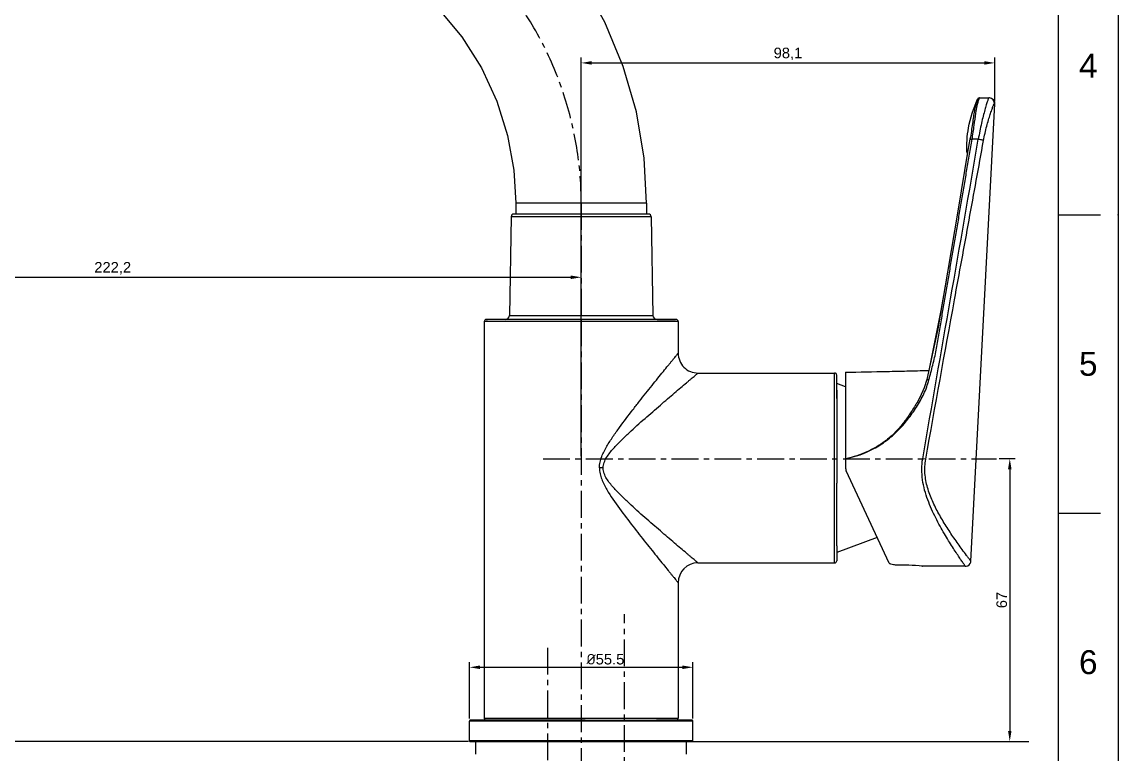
# Model space of a CAD drawing. Header units: millimetres. Extents: x 120 to 1856, y -818 to 764.
# Drawn here: x 279.6 to 539.5, y -586.8 to -413.2 of the extents above; entities that cross this region are included whole.
import ezdxf

# ---------------------------------------------------------------- set-up
doc = ezdxf.new("R2010")
doc.units = ezdxf.units.MM
doc.header["$LTSCALE"] = 0.1
doc.linetypes.add('CENTERX2', pattern=[101.6, 63.5, -12.7, 12.7, -12.7])
doc.layers.add('CENTER', color=1, linetype='CENTERX2')
doc.layers.add('DIM', color=3, linetype='Continuous')
doc.styles.get("Standard").update_dxf_attribs({"font": 'arial.ttf'})
doc.dimstyles.new('ISO-25', dxfattribs={"dimtxt": 2.5, "dimasz": 2.5, "dimexe": 1.25, "dimexo": 0.625, "dimtad": 1, "dimlfac": 1.33325, "dimtxsty": 'Standard', "dimcen": 2.5, "dimadec": 0, "dimazin": 0, "dimtfac": 1, "dimtmove": 0, "dimatfit": 3, "dimfxl": 0, "dimarcsym": 0})

# ---------------------------------------------------------------- blocks, each defined once
blk = doc.blocks.new('*D85')
at = {"layer": 'Defpoints', "color": 0}
for p in [(170.11, -307.42), (145.25, -583.77), (386.14, -583.77)]:
    blk.add_point(p, dxfattribs=at)
at = {"layer": 'DIM', "color": 0, "lineweight": -2}
for p, q in [((169.48, -307.42), (144, -307.42)), ((145.25, -309.92), (145.25, -581.27)), ((385.52, -583.77), (144, -583.77))]:
    blk.add_line(p, q, dxfattribs=at)
at = {"layer": 'DIM', "color": 0}
for points in [[(144.83, -309.92), (145.67, -309.92), (145.25, -307.42)], [(144.83, -581.27), (145.67, -581.27), (145.25, -583.77)]]:
    blk.add_solid(points, dxfattribs=at)
at = {"layer": 'DIM', "color": 0, "insert": (143.12, -445.59), "char_height": 2.5, "attachment_point": 5, "rotation": 90}
blk.add_mtext('276,3', dxfattribs=at)
blk = doc.blocks.new('*D87')
at = {"layer": 'Defpoints', "color": 0}
for p in [(510.3, -422.95), (510.3, -432.63), (412.22, -503.29)]:
    blk.add_point(p, dxfattribs=at)
at = {"layer": 'DIM', "color": 0, "lineweight": -2}
for p, q in [((412.22, -502.67), (412.22, -421.7)), ((414.72, -422.95), (507.8, -422.95)), ((510.3, -432), (510.3, -421.7))]:
    blk.add_line(p, q, dxfattribs=at)
at = {"layer": 'DIM', "color": 0}
for points in [[(414.72, -422.53), (414.72, -423.37), (412.22, -422.95)], [(507.8, -422.53), (507.8, -423.37), (510.3, -422.95)]]:
    blk.add_solid(points, dxfattribs=at)
at = {"layer": 'DIM', "color": 0, "insert": (461.26, -420.82), "char_height": 2.5, "attachment_point": 5}
blk.add_mtext('98,1', dxfattribs=at)
blk = doc.blocks.new('*D88')
at = {"layer": 'Defpoints', "color": 0}
for p in [(438.72, -566.2), (385.72, -578.97), (438.72, -578.97)]:
    blk.add_point(p, dxfattribs=at)
at = {"layer": 'DIM', "color": 0, "lineweight": -2}
for p, q in [((385.72, -578.34), (385.72, -564.95)), ((388.22, -566.2), (436.22, -566.2)), ((438.72, -578.34), (438.72, -564.95))]:
    blk.add_line(p, q, dxfattribs=at)
at = {"layer": 'DIM', "color": 0}
for points in [[(388.22, -565.78), (388.22, -566.61), (385.72, -566.2)], [(436.22, -565.78), (436.22, -566.61), (438.72, -566.2)]]:
    blk.add_solid(points, dxfattribs=at)
at = {"layer": 'DIM', "color": 0, "insert": (417.98, -564.3), "char_height": 2.5, "attachment_point": 5}
blk.add_mtext('{\\fISOCPEUR|b0|i0|c0|p34;%%C}55.5', dxfattribs=at)
blk = doc.blocks.new('*D80')
at = {"layer": 'Defpoints', "color": 0}
for p in [(510.72, -516.75), (438.52, -583.77), (513.85, -583.77)]:
    blk.add_point(p, dxfattribs=at)
at = {"layer": 'DIM', "color": 0, "lineweight": -2}
for p, q in [((511.34, -516.75), (515.1, -516.75)), ((513.85, -519.25), (513.85, -581.27)), ((439.14, -583.77), (515.1, -583.77))]:
    blk.add_line(p, q, dxfattribs=at)
at = {"layer": 'DIM', "color": 0}
for points in [[(513.44, -519.25), (514.27, -519.25), (513.85, -516.75)], [(513.44, -581.27), (514.27, -581.27), (513.85, -583.77)]]:
    blk.add_solid(points, dxfattribs=at)
at = {"layer": 'DIM', "color": 0, "insert": (511.95, -550.26), "char_height": 2.5, "attachment_point": 5, "rotation": 90}
blk.add_mtext('67', dxfattribs=at)
blk = doc.blocks.new('*D84')
at = {"layer": 'Defpoints', "color": 0}
for p in [(190.04, -364.44), (412.22, -473.76), (412.22, -516.75)]:
    blk.add_point(p, dxfattribs=at)
at = {"layer": 'DIM', "color": 0, "lineweight": -2}
for p, q in [((190.04, -365.06), (190.04, -475.01)), ((412.22, -516.13), (412.22, -472.51)), ((192.54, -473.76), (409.72, -473.76))]:
    blk.add_line(p, q, dxfattribs=at)
at = {"layer": 'DIM', "color": 0}
for points in [[(192.54, -473.34), (192.54, -474.18), (190.04, -473.76)], [(409.72, -473.34), (409.72, -474.18), (412.22, -473.76)]]:
    blk.add_solid(points, dxfattribs=at)
at = {"layer": 'DIM', "color": 0, "insert": (301.13, -471.63), "char_height": 2.5, "attachment_point": 5}
blk.add_mtext('222,2', dxfattribs=at)

msp = doc.modelspace()

# ---------------------------------------------------------------- linework, layer by layer
for p, q in [((525.3964, -741.7905), (525.3964, -176.134)), ((525.3964, -458.9622), (535.3964, -458.9622)), ((525.3964, -529.6693), (535.3964, -529.6693))]:
    msp.add_line(p, q)
at = {"color": 7, "linetype": 'Continuous'}
for p, q in [((506.2326, -431.5493), (506.2817, -431.4644)), ((506.29, -431.4532), (506.2817, -431.4644)), ((506.3117, -431.4266), (506.29, -431.4532)), ((506.3441, -431.3926), (506.3473, -431.3895)), ((506.3473, -431.3895), (506.4946, -431.2924)), ((506.4946, -431.2924), (506.6919, -431.2518)), ((506.6203, -431.4404), (506.692, -431.2518)), ((506.691, -431.2518), (508.8999, -431.2518)), ((508.9594, -431.2531), (508.9003, -431.2518)), ((509.055, -431.2574), (508.9594, -431.2531)), ((504.6144, -541.0211), (510.2955, -432.6278)), ((510.2952, -432.6241), (510.1973, -432.6308)), ((504.421, -441.0141), (503.8631, -444.1304)), ((506.3966, -441.0551), (504.9088, -441.0551)), ((503.7548, -444.7735), (503.6793, -445.2224)), ((427.7176, -456.1561), (396.7176, -456.1561)), ((396.7176, -456.1561), (396.7176, -458.7661)), ((427.7176, -456.1561), (427.7176, -458.7661)), ((395.6056, -459.4538), (395.1984, -482.7835)), ((428.8296, -459.4538), (395.6056, -459.4538)), ((428.1296, -458.7661), (396.3056, -458.7661)), ((428.8296, -459.4538), (429.2368, -482.7835)), ((395.1984, -482.7835), (429.2368, -482.7835)), ((389.2207, -484.2648), (389.2176, -578.2653)), ((425.095, -484.2666), (389.2207, -484.2648)), ((434.7205, -483.7661), (389.721, -483.7661)), ((389.724, -483.766), (389.974, -483.766)), ((394.1986, -483.7661), (389.8909, -483.766)), ((435.2207, -484.2658), (425.095, -484.2666)), ((430.2366, -483.7661), (434.5505, -483.7661)), ((435.2207, -484.2658), (435.2205, -491.7585)), ((439.9207, -496.4587), (472.3159, -496.4563)), ((472.3205, -518.9563), (472.3159, -496.4563)), ((474.8956, -496.2561), (474.8956, -518.8127)), ((472.8173, -498.9561), (472.816, -496.9563)), ((474.8956, -499.7244), (472.8161, -498.9561)), ((472.8183, -502.4561), (472.8173, -498.9561)), ((472.8178, -500.5246), (472.8207, -522.5865)), ((493.9278, -516.9013), (493.2089, -516.7539)), ((417.4339, -518.9604), (416.5497, -518.9601)), ((472.3193, -541.4563), (472.3205, -518.9563)), ((485.2801, -541.5257), (475.083, -519.6579)), ((472.8205, -537.3773), (472.8207, -522.5865)), ((482.4259, -535.4049), (472.8191, -538.9561)), ((472.8205, -537.3739), (472.8199, -540.2801)), ((472.8203, -538.9561), (472.8195, -540.879)), ((439.9181, -541.4587), (472.3193, -541.4563)), ((472.8195, -540.879), (472.8192, -540.9563)), ((489.8956, -542.0253), (488.2715, -542.0253)), ((493.0344, -542.2406), (493.1456, -542.2561)), ((503.3028, -542.2561), (493.1456, -542.2561)), ((435.2187, -546.1585), (435.2176, -578.2668)), ((385.7174, -583.5652), (385.7176, -578.9652)), ((412.2176, -578.9674), (385.7176, -578.9652)), ((389.7181, -578.7647), (385.9176, -578.7652)), ((385.9176, -578.7652), (389.7181, -578.766)), ((385.9745, -578.7653), (385.9178, -578.7652)), ((389.2176, -578.2653), (412.2176, -578.2672)), ((408.5049, -578.767), (389.7176, -578.7653)), ((389.7181, -578.766), (392.9966, -578.7663)), ((394.3176, -578.7664), (392.9399, -578.7663)), ((413.1592, -578.7672), (394.3176, -578.7664)), ((412.2176, -578.2672), (435.2176, -578.2668)), ((412.2176, -578.7674), (434.7171, -578.7675)), ((438.7176, -578.9669), (412.2176, -578.9674)), ((430.1176, -578.7673), (431.0687, -578.7673)), ((431.4293, -578.7676), (430.1176, -578.7676)), ((434.7176, -578.7668), (431.0538, -578.7673)), ((434.4406, -578.7675), (431.4293, -578.7676)), ((434.7171, -578.7675), (434.4406, -578.7675)), ((438.2926, -578.7668), (434.7171, -578.7662)), ((438.5174, -578.7669), (434.7171, -578.7675)), ((438.7174, -583.5669), (438.7176, -578.9669)), ((385.7174, -583.5652), (387.2475, -583.5657)), ((385.9174, -583.7652), (387.0174, -583.7656)), ((385.9847, -583.7653), (386.1424, -583.7654)), ((386.1424, -583.7654), (414.1342, -583.7674)), ((387.2173, -586.7652), (387.2174, -583.7656)), ((387.2475, -583.5657), (412.2174, -583.5674)), ((412.2174, -583.5674), (437.2174, -583.5673)), ((414.1342, -583.7674), (438.5172, -583.7669)), ((414.1342, -583.7674), (437.4174, -583.7673)), ((437.2173, -586.7669), (437.2174, -583.7673)), ((437.2174, -583.5673), (438.7174, -583.5669)), ((438.5172, -583.7669), (518.3516, -583.7669))]:
    msp.add_line(p, q, dxfattribs=at)
msp.add_lwpolyline([(119.5378, -161.9925), (539.5378, -161.9925), (539.5378, -755.9319), (119.5378, -755.9319)], close=True)
for points in [[(427.7176, -456.1561), (427.1556, -445.5241), (425.3133, -434.5867), (422.2053, -423.7662), (417.8353, -413.2609), (412.2215, -403.2758), (405.4731, -393.9907), (397.7096, -385.5702), (389.0688, -378.1735), (379.7404, -371.881), (369.912, -366.7572), (360.0013, -362.9525)], [(350.4217, -392.4353), (357.6951, -395.2633), (365.0222, -399.2117), (371.9678, -404.1557), (378.3242, -410.0388), (383.9043, -416.7575), (388.5744, -424.1393), (392.2112, -432.0037), (394.7731, -440.141), (396.2702, -448.3356), (396.7176, -456.1561)], [(506.3473, -431.3896), (506.3289, -431.4078), (506.3118, -431.4265)], [(506.5139, -431.2846), (506.4332, -431.3239), (506.3651, -431.3734), (506.3441, -431.3926)], [(506.6919, -431.2518), (506.6042, -431.2595), (506.5139, -431.2846)], [(506.2326, -431.5493), (506.2329, -431.549), (506.2336, -431.549), (506.2348, -431.5492)], [(503.8628, -444.1306), (501.624, -457.5913), (499.0638, -472.5432), (496.7849, -486.0114), (494.2042, -497.9904)], [(503.7187, -444.3107), (503.7421, -444.6347), (503.7552, -444.7779)], [(498.8146, -474.0161), (497.5114, -481.6676), (494.6394, -495.8423)], [(494.2043, -497.9904), (493.5551, -499.9954), (492.5041, -502.2891), (491.7798, -503.5695)], [(503.3144, -542.256), (503.5253, -542.239), (503.89, -542.1224), (504.2052, -541.9043), (504.443, -541.6038), (504.5829, -541.2473), (504.6142, -541.0241)]]:
    msp.add_lwpolyline(points, dxfattribs=at)
for centre, radius, start, end in [((506.6935, -431.7531), 0.502, 143.338832, 156.027666), ((506.6943, -431.7533), 0.5028, 134.145361, 143.374737), ((517.9857, -435.6709), 12.1272, 159.583424, 159.719279), ((508.9011, -432.5435), 1.2917, 85.76393, 87.400161), ((508.9005, -432.5511), 1.2993, 356.479757, 85.760007), ((508.9969, -432.5562), 1.3001, 357.00672, 87.438569), ((526.4771, -442.8255), 22.8068, 183.28774, 183.733936), ((526.2876, -442.8383), 22.6169, 183.732879, 184.893611), ((396.3055, -459.4661), 0.7, 89.993634, 178.999906), ((428.1297, -459.4661), 0.7, 1.000094, 90.000108), ((394.1985, -482.7661), 1, 270.005441, 359.000088), ((430.2367, -482.7661), 1, 180.999912, 269.994559), ((389.7214, -484.266), 0.5, 90.061266, 179.99783), ((434.72, -484.2661), 0.5, 0.009325, 89.938384), ((439.9205, -491.7587), 4.7, 179.998553, 270.003021), ((472.316, -496.9563), 0.5, 359.994957, 90.004256), ((476.8956, -518.8127), 2, 180, 205), ((439.9187, -546.1587), 4.7, 90.00569, 179.997661), ((472.3192, -540.9563), 0.5, 270.004256, 0.016218), ((489.8674, -565.4224), 23.3971, 81.945717, 89.930953), ((385.9176, -578.9652), 0.2, 89.998109, 179.998109), ((389.7176, -578.2653), 0.5, 179.998109, 270.010343), ((434.7176, -578.2668), 0.5, 269.985874, 359.998109), ((438.5176, -578.9669), 0.2, 359.998109, 89.998109), ((385.9174, -583.5652), 0.2, 179.998109, 269.998109), ((438.5174, -583.5669), 0.2, 269.998109, 359.998109)]:
    msp.add_arc(centre, radius, start, end, dxfattribs=at)
for points, knots in [([(504.9088, -441.0551), (505.1021, -439.9497), (505.4285, -437.8772), (505.8077, -434.6563), (506.2108, -432.5487), (506.6103, -431.4674)], [0, 0, 0, 0, 0.34543076, 0.64516914, 1, 1, 1, 1]), ([(508.9003, -431.2518), (508.8758, -431.2518), (508.822, -431.328), (508.7572, -431.4621), (508.6656, -431.7007), (508.5582, -432.0192), (508.4303, -432.4262), (508.2217, -433.1245), (507.9242, -434.1766), (507.536, -435.6261), (507.1238, -437.2909), (506.7236, -439.1215), (506.4962, -440.3978), (506.3966, -441.0551)], [0, 0, 0, 0, 0.00723474, 0.02286046, 0.04745663, 0.08092101, 0.12299557, 0.17327816, 0.29651668, 0.4461172, 0.61692131, 0.80347787, 1, 1, 1, 1]), ([(503.7078, -444.1335), (503.5968, -442.2015), (503.8974, -437.8566), (505.2504, -433.7113), (506.2326, -431.5493)], [0, 0, 0, 0, 0.44899928, 1, 1, 1, 1]), ([(506.2348, -431.5492), (506.2377, -431.5523), (506.2212, -431.5701), (506.2168, -431.6026), (506.1881, -431.6614), (506.1587, -431.7409), (506.1182, -431.8436), (506.0519, -432.023), (505.9558, -432.2994), (505.8339, -432.692), (505.7061, -433.1624), (505.579, -433.706), (505.409, -434.5618), (505.2213, -435.782), (505.0093, -437.3963), (504.7512, -439.166), (504.5381, -440.3877), (504.421, -441.0141)], [0, 0, 0, 0, 0.00132272, 0.00521247, 0.01164327, 0.02058784, 0.03198946, 0.04576083, 0.0800668, 0.12284152, 0.1734716, 0.23142905, 0.29622864, 0.44449105, 0.61479238, 0.80205242, 1, 1, 1, 1]), ([(507.6211, -441.3627), (507.7227, -440.7734), (507.9665, -439.6353), (508.3806, -438.0077), (508.8056, -436.5338), (509.2021, -435.2508), (509.5051, -434.3181), (509.7173, -433.6959), (509.8476, -433.3309), (509.9578, -433.0422), (510.0501, -432.8278), (510.1202, -432.7), (510.1727, -432.6354), (510.1973, -432.6308)], [0, 0, 0, 0, 0.19640142, 0.3820366, 0.55157773, 0.70018415, 0.82314263, 0.87363668, 0.91616769, 0.95028574, 0.97554723, 0.99179437, 1, 1, 1, 1]), ([(493.2089, -516.7539), (495.3949, -504.1353), (499.8038, -478.9047), (504.2273, -453.6765), (506.3966, -441.0551)], [0, 0, 0, 0, 0.50000019, 1, 1, 1, 1]), ([(493.9276, -516.9013), (496.1693, -504.2984), (499.589, -485.4078), (504.2092, -460.2384), (506.5004, -447.6561), (507.6211, -441.3627)], [0, 0, 0, 0, 0.5002275, 0.75019682, 1, 1, 1, 1]), ([(494.6867, -498.0635), (494.8407, -497.4798), (495.1424, -496.3107), (495.602, -494.5586), (496.0497, -492.8019), (496.5473, -490.4362), (497.0434, -487.4574), (497.6331, -483.8844), (498.2368, -480.3147), (498.844, -476.7455), (499.4528, -473.1765), (500.0613, -469.6074), (500.6697, -466.0383), (501.2777, -462.4694), (501.8883, -458.901), (502.4166, -455.9304), (502.8388, -453.5532), (503.2271, -451.17), (503.6817, -448.1877), (504.2685, -444.6166), (504.6902, -442.2414), (504.9077, -441.055)], [0, 0, 0, 0, 0.03125613, 0.06251798, 0.09380336, 0.12511342, 0.18766006, 0.25014883, 0.31263824, 0.37512934, 0.43762195, 0.50011471, 0.56260745, 0.62509897, 0.68758429, 0.75006589, 0.78133329, 0.81260646, 0.87509152, 0.93754295, 1, 1, 1, 1]), ([(504.4206, -441.0142), (504.4342, -441.005), (504.4895, -441.0056), (504.5899, -441.0079), (504.7377, -441.0266), (504.8484, -441.0443), (504.9077, -441.055)], [0, 0, 0, 0, 0.10021391, 0.31257644, 0.63239762, 1, 1, 1, 1]), ([(507.6208, -441.3626), (507.5639, -441.3327), (507.4092, -441.2792), (507.0033, -441.1673), (506.6518, -441.0984), (506.3966, -441.0551)], [0, 0, 0, 0, 0.15254502, 0.38591968, 1, 1, 1, 1]), ([(416.5497, -518.9601), (416.5571, -518.5013), (416.6416, -517.581), (417.0615, -516.2652), (417.6308, -515.0172), (418.5058, -513.4226), (419.7349, -511.528), (421.7966, -508.638), (423.9127, -505.8624), (426.0172, -503.1774), (427.5392, -501.2634), (429.0031, -499.4385), (430.3836, -497.7199), (431.6593, -496.14), (432.6421, -494.9257), (433.3503, -494.0528), (433.8102, -493.4878), (434.2147, -492.9924), (434.5559, -492.578), (434.834, -492.2392), (435.0112, -492.0259), (435.1264, -491.8702), (435.1628, -491.8299), (435.2205, -491.7385), (435.2205, -491.7585)], [0, 0, 0, 0, 0.04132443, 0.08257848, 0.1237286, 0.16474856, 0.24627534, 0.32693062, 0.48444675, 0.5605405, 0.63416675, 0.70467697, 0.77123633, 0.83269146, 0.88755302, 0.91193129, 0.93391076, 0.95319093, 0.96945484, 0.9824625, 0.99211037, 0.99563397, 0.99819376, 1, 1, 1, 1]), ([(417.4339, -518.9604), (417.4338, -518.515), (417.6137, -517.6208), (418.2304, -516.4277), (419.0059, -515.3405), (420.1461, -513.9889), (421.6745, -512.4146), (424.1709, -510.0397), (427.2837, -507.2568), (430.3507, -504.5943), (432.687, -502.5903), (434.3039, -501.211), (435.7926, -499.9464), (436.9373, -498.9768), (437.7601, -498.2813), (438.2931, -497.8311), (438.7606, -497.4366), (439.1555, -497.1033), (439.4714, -496.8378), (439.6815, -496.6591), (439.8068, -496.5558), (439.8645, -496.5035), (439.9024, -496.4782), (439.9157, -496.46), (439.9208, -496.4587)], [0, 0, 0, 0, 0.04148747, 0.08299061, 0.12439811, 0.16565799, 0.24760647, 0.32861465, 0.48659285, 0.63647026, 0.70693059, 0.77329901, 0.83443762, 0.88887884, 0.9130289, 0.93478729, 0.95387564, 0.97000965, 0.98291123, 0.99233193, 0.99567167, 0.99807152, 0.99951663, 1, 1, 1, 1]), ([(474.8956, -496.2561), (478.1826, -496.1987), (483.0352, -496.1312), (488.7236, -495.9798), (492.027, -495.8974), (493.7659, -495.8711), (494.6673, -495.8524)], [0, 0, 0, 0, 0.49871546, 0.73618468, 0.86322524, 1, 1, 1, 1]), ([(474.8956, -516.7539), (477.2302, -516.3092), (480.6597, -515.0874), (484.6737, -512.5129), (487.3755, -510.1597), (489.7258, -507.4653), (491.7927, -504.5553), (493.5621, -501.4532), (494.3855, -499.2103), (494.6878, -498.0636)], [0, 0, 0, 0, 0.2499637, 0.37518548, 0.50031392, 0.62537248, 0.75037446, 0.87526626, 1, 1, 1, 1]), ([(494.2042, -497.9903), (494.2075, -497.9779), (494.272, -497.9834), (494.3555, -497.9889), (494.5131, -498.0207), (494.6257, -498.0476), (494.6878, -498.0637)], [0, 0, 0, 0, 0.07804655, 0.27994676, 0.60967212, 1, 1, 1, 1]), ([(491.76, -503.6043), (491.2892, -504.3846), (490.3154, -505.9318), (488.7579, -508.1994), (486.9622, -510.3051), (484.9104, -512.174), (482.6405, -513.7774), (479.3802, -515.5326), (476.7093, -516.3988), (474.8956, -516.7539)], [0, 0, 0, 0, 0.12368894, 0.24806323, 0.37303943, 0.4983247, 0.62372379, 0.74919196, 1, 1, 1, 1]), ([(503.3143, -542.2561), (503.3177, -542.2557), (503.2975, -542.2377), (503.2927, -542.218), (503.2568, -542.1712), (503.2192, -542.1125), (503.1651, -542.0346), (503.0717, -541.8984), (502.9256, -541.6868), (502.7196, -541.3847), (502.4729, -541.0199), (502.1875, -540.5954), (501.735, -539.9188), (501.092, -538.9449), (500.2456, -537.6324), (499.314, -536.1446), (498.3232, -534.4982), (497.3009, -532.7061), (496.2774, -530.778), (495.2901, -528.7181), (494.0729, -525.7636), (492.9424, -521.786), (492.9344, -518.4055), (493.2089, -516.7539)], [0, 0, 0, 0, 0.00036672, 0.00147536, 0.00332696, 0.00592255, 0.00926289, 0.01334101, 0.02365107, 0.03673221, 0.05246865, 0.07074882, 0.09145016, 0.13953697, 0.19558257, 0.25849895, 0.32730162, 0.40111624, 0.47916038, 0.56076218, 0.6453367, 0.82090719, 1, 1, 1, 1]), ([(504.6144, -541.0211), (504.4366, -540.802), (504.0979, -540.3504), (503.4177, -539.45), (502.248, -537.8585), (500.6154, -535.5571), (498.7396, -532.7377), (496.997, -529.8327), (495.4636, -526.8104), (494.2612, -523.6354), (493.6185, -520.2916), (493.7238, -518.0097), (493.9276, -516.9013)], [0, 0, 0, 0, 0.03125907, 0.06251978, 0.12504043, 0.25008034, 0.37512159, 0.50016316, 0.62519259, 0.7501997, 0.87513997, 1, 1, 1, 1]), ([(416.5497, -518.9601), (416.5433, -519.1895), (416.5755, -519.6488), (416.7122, -520.556), (417.198, -522.0886), (418.6772, -524.9071), (421.2513, -528.5592), (424.4052, -532.7082), (427.0077, -535.9985), (429.0018, -538.4808), (430.3828, -540.1984), (431.6562, -541.7794), (432.6399, -542.9923), (433.3483, -543.8642), (433.8084, -544.4295), (434.2125, -544.9251), (434.5544, -545.3433), (434.7982, -545.6402), (434.957, -545.8342), (435.0486, -545.9452), (435.1183, -546.0331), (435.1733, -546.0956), (435.1977, -546.1364), (435.2187, -546.1525), (435.2187, -546.1585)], [0, 0, 0, 0, 0.02066559, 0.04132563, 0.08255792, 0.16468349, 0.326873, 0.48444218, 0.63419628, 0.70469714, 0.77125091, 0.83271246, 0.88754708, 0.91191784, 0.93389896, 0.95320018, 0.96951563, 0.982563, 0.98778792, 0.99210909, 0.99550297, 0.99795677, 0.99945927, 1, 1, 1, 1]), ([(439.9182, -541.4587), (439.913, -541.4583), (439.9, -541.4378), (439.8617, -541.4148), (439.8042, -541.3612), (439.7213, -541.2938), (439.6168, -541.2049), (439.4333, -541.0508), (439.1527, -540.8141), (438.7577, -540.4812), (438.2902, -540.0868), (437.7571, -539.6367), (436.9344, -538.9414), (435.7897, -537.9722), (434.3011, -536.7078), (432.6842, -535.3289), (430.9691, -533.8578), (429.1796, -532.3112), (426.6916, -530.1362), (424.1686, -527.8808), (421.6724, -525.5063), (420.1442, -523.932), (419.0041, -522.5805), (418.2289, -521.4933), (417.6128, -520.3), (417.4335, -519.4057), (417.4339, -518.9604)], [0, 0, 0, 0, 0.00048498, 0.00193138, 0.0043325, 0.00767344, 0.01193597, 0.01709597, 0.02999843, 0.04613257, 0.06522059, 0.08697814, 0.11112715, 0.165566, 0.22670198, 0.29306823, 0.36352663, 0.43719866, 0.51340256, 0.67138084, 0.75238972, 0.83433921, 0.87559974, 0.91700796, 0.95851181, 1, 1, 1, 1]), ([(488.2715, -542.0253), (487.921, -542.0253), (487.2599, -542.0103), (486.3706, -541.9368), (485.7507, -541.8232), (485.411, -541.6747), (485.3041, -541.5772), (485.2801, -541.5257)], [0, 0, 0, 0, 0.33999988, 0.6405627, 0.86700809, 0.94492977, 1, 1, 1, 1])]:
    msp.add_open_spline(points, degree=3, knots=knots, dxfattribs=at)
msp.add_point((539.5378, -458.9622))
at = {"layer": 'CENTER'}
for p, q in [((412.2176, -456.1561), (412.2207, -483.7661)), ((412.2207, -483.7661), (412.2207, -711.2953)), ((403.1917, -516.7539), (510.7156, -516.7539)), ((422.4861, -708.1765), (422.4861, -553.5956)), ((404.2408, -561.5767), (404.2408, -682.4855))]:
    msp.add_line(p, q, dxfattribs=at)
msp.add_open_spline([(412.2176, -456.1561), (412.2418, -452.0289), (411.5908, -443.5982), (408.6633, -431.0826), (403.7157, -418.8537), (396.7435, -407.459), (388.063, -397.3054), (377.9624, -388.8199), (366.9633, -382.1681), (359.1451, -378.9451), (355.2115, -377.6939)], degree=3, knots=[0, 0, 0, 0, 0.11955036, 0.2437426, 0.37097594, 0.49999357, 0.62900944, 0.75623964, 0.88043357, 1, 1, 1, 1], dxfattribs=at)

# ---------------------------------------------------------------- texts
at = {"char_height": 5.6566, "attachment_point": 5}
for s, insert in [('4', (532.4671, -423.6087)), ('5', (532.4671, -494.3158)), ('6', (532.4671, -565.0228))]:
    msp.add_mtext_dynamic_manual_height_columns(s, width=50, gutter_width=12.5, heights=[0], dxfattribs=dict(at, insert=insert))

# ---------------------------------------------------------------- dimensions: what is measured, and where the dimension line sits
at = {"layer": 'DIM'}
for base, p1, p2, picture, middle in [((145.2516, -583.7654), (170.1087, -307.4246), (386.1424, -583.7654), '*D85', (143.1242, -445.595)), ((513.8536, -583.7669), (510.7156, -516.7539), (438.5175, -583.7669), '*D80', (511.9522, -550.2604))]:
    dim = msp.add_linear_dim(base=base, p1=p1, p2=p2, angle=90, dimstyle='ISO-25', override={"dimdec": 1, "dimlfac": 1, "dimtdec": 1, "dimfxl": 1.25}, dxfattribs=at)
    dim.commit()
    dim.dimension.update_dxf_attribs({"geometry": picture, "text_midpoint": middle})
dim = msp.add_linear_dim(base=(412.2207, -473.7616), p1=(190.0405, -364.4383), p2=(412.2207, -516.7539), dimstyle='ISO-25', override={"dimdec": 1, "dimlfac": 1, "dimtdec": 1, "dimfxl": 1.25}, dxfattribs=at)
dim.commit()
dim.dimension.update_dxf_attribs({"geometry": '*D84', "text_midpoint": (301.1306, -471.6342)})
dim = msp.add_linear_dim(base=(510.2955, -422.9486), p1=(412.2207, -503.2913), p2=(510.2955, -432.6278), dimstyle='ISO-25', override={"dimdec": 1, "dimlfac": 1, "dimtdec": 1, "dimfxl": 1.25}, dxfattribs=at)
dim.commit()
dim.dimension.update_dxf_attribs({"geometry": '*D87', "text_midpoint": (461.2581, -422.9486), "dimtype": 160})
dim = msp.add_linear_dim(base=(438.7176, -566.1951), p1=(385.7176, -578.9652), p2=(438.7176, -578.9669), text='{\\fISOCPEUR|b0|i0|c0|p34;%%C}55.5', dimstyle='ISO-25', override={"dimdec": 1, "dimlfac": 1, "dimtdec": 1, "dimfxl": 1.25}, dxfattribs=at)
dim.commit()
dim.dimension.update_dxf_attribs({"geometry": '*D88', "text_midpoint": (417.9773, -566.1951), "dimtype": 160})

doc.saveas('drawing.dxf')
